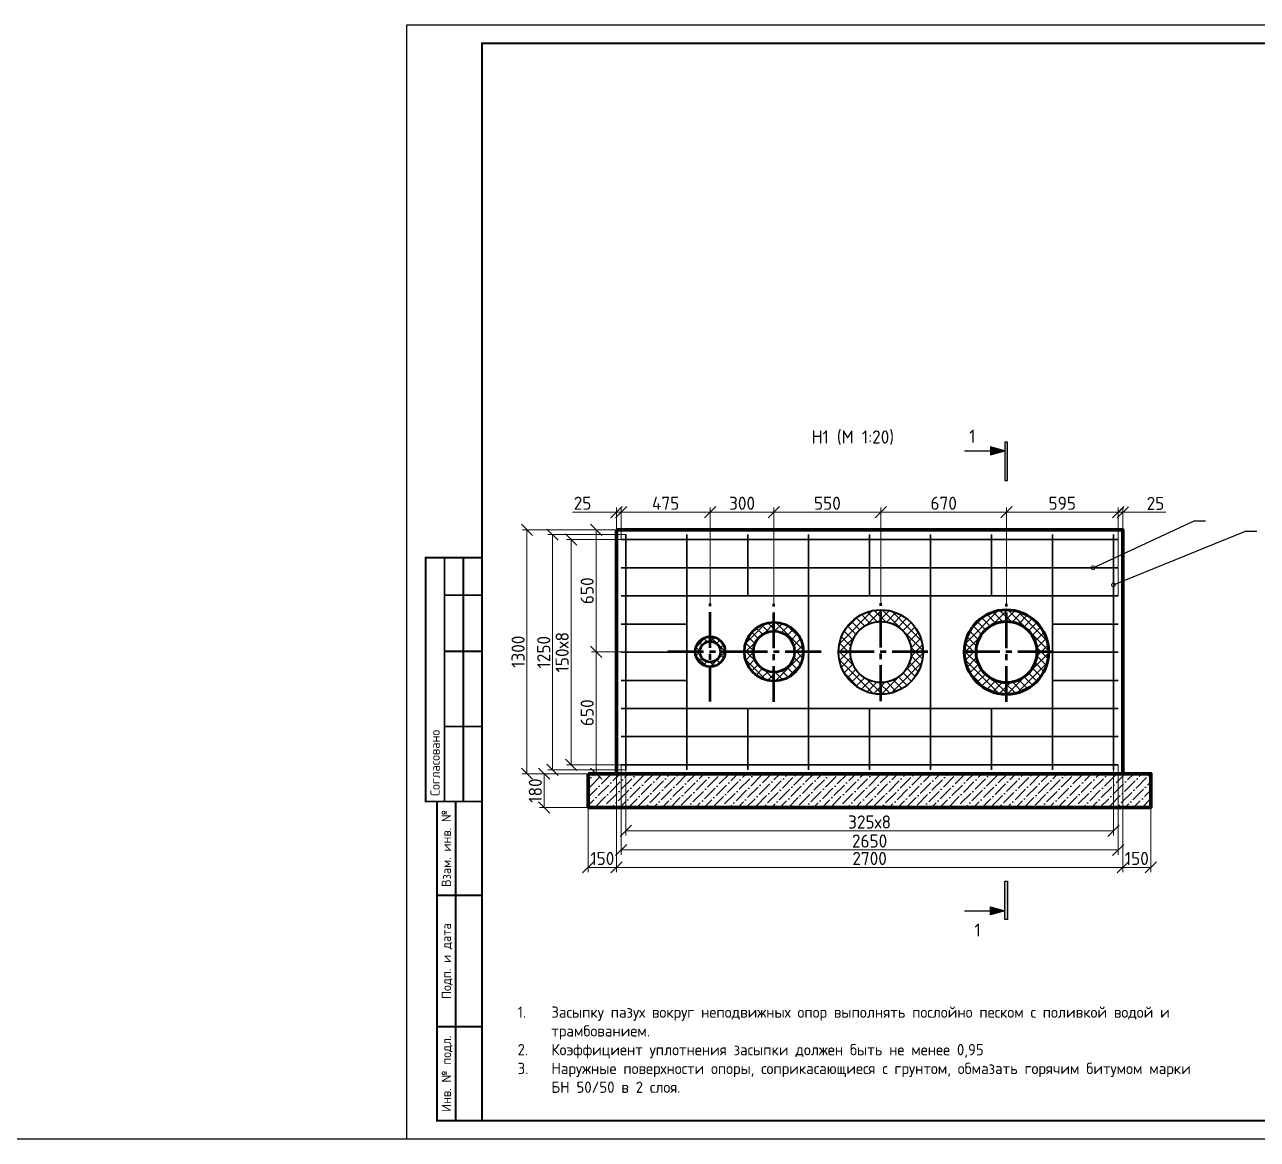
# Model space of a CAD drawing. Header units: millimetres. Extents: x 1601 to 15402, y -324 to 12625.
# Drawn here: x 9428.3 to 9756.9, y 318.2 to 615.2 of the extents above; entities that cross this region are included whole.
import ezdxf
from ezdxf import colors
from ezdxf.entities.mleader import LeaderData, LeaderLine
from ezdxf.enums import TextEntityAlignment as Align
from ezdxf.math import Vec2, Vec3

# ---------------------------------------------------------------- set-up
doc = ezdxf.new("R2010")
doc.units = ezdxf.units.MM
doc.linetypes.add('осевая2', pattern=[28.575, 19.05, -3.175, 3.175, -3.175])
for name, color, linetype, lineweight in [('2 Рамка обычные', 1, 'Continuous', 60), ('Осевая', 2, 'осевая2', 30), ('Основной', 1, 'Continuous', 60), ('Размер 3.5', 250, 'Continuous', 35), ('Размерный', 4, 'Continuous', 30), ('Размеры на чертеже', 250, 'Continuous', 25)]:
    doc.layers.add(name, color=color, linetype=linetype, lineweight=lineweight)
doc.layers.add('Штриховка', color=7, linetype='Continuous')
doc.styles.add('GOST', font='GOST Common.ttf')
doc.styles.get("Standard").update_dxf_attribs({"font": 'GOST Common.ttf'})
doc.dimstyles.new('М 1 к 20', dxfattribs={"dimtxt": 3.5, "dimasz": 3, "dimexe": 1.25, "dimexo": 0, "dimtad": 1, "dimdec": 0, "dimlfac": 20, "dimzin": 0, "dimdsep": 46, "dimtxsty": 'GOST', "dimblk": 'OBLIQUE', "dimcen": 5, "dimadec": 8, "dimazin": 0, "dimtfac": 1, "dimtdec": 0, "dimtmove": 0, "dimatfit": 3, "dimldrblk": 'NONE', "dimfxl": 1.25, "dimtolj": 1, "dimtzin": 0, "dimlwd": 20, "dimlwe": 20, "dimarcsym": 1})

# ---------------------------------------------------------------- blocks, each defined once
blk = doc.blocks.new('*U371')
blk.add_lwpolyline([(0, 0), (420, 0), (420, -297), (0, -297)], close=True)
at = {"const_width": 0.5}
blk.add_lwpolyline([(20, -5), (415, -5), (415, -292), (20, -292)], close=True, dxfattribs=at)
for points in [[(20, -207), (5, -207), (5, -142), (20, -142)], [(10, -142), (10, -207)], [(15, -142), (15, -207)], [(10, -152), (20, -152)], [(10, -167), (20, -167)], [(10, -187), (20, -187)], [(20, -292), (8, -292), (8, -207), (20, -207)], [(13, -207), (13, -292)], [(8, -232), (20, -232)], [(8, -267), (20, -267)]]:
    blk.add_lwpolyline(points, dxfattribs=at)
at = {"style": 'GOST'}
blk.add_text('Согласовано', height=2.5, rotation=90, dxfattribs=at).set_placement((7.5, -205.5), align=Align.MIDDLE_LEFT)
for s, p in [('Взам. инв. №', (10.5, -219.5)), ('Подп. и дата', (10.5, -249.5)), ('Инв. № подл.', (10.5, -279.5))]:
    blk.add_text(s, height=2.5, rotation=90, dxfattribs=at).set_placement(p, align=Align.MIDDLE_CENTER)
blk.add_attdef('РАЗРАБОТАЛ', text='', height=2.5, dxfattribs=at).set_placement((250.5, -264.22), align=Align.MIDDLE_LEFT)
blk.add_attdef('ПРОВЕРИЛ', (250.75, -270.73), '', height=2.5, dxfattribs=at)
at = {"style": 'GOST', "flags": 8}
for tag, p in [('ЛИСТ', (387.6, -271.87)), ('ЛИСТОВ', (405.3, -271.86)), ('ФОРМАТ', (380.97, -294.75))]:
    blk.add_attdef(tag, text='', height=3, dxfattribs=at).set_placement(p, align=Align.MIDDLE_CENTER)
blk.add_attdef('ИМЯ_ЧЕРТЕЖА_001', (321.53, -284.99), '', height=3, dxfattribs=at)
blk = doc.blocks.new('_Oblique')
at = {"color": 0, "linetype": 'ByBlock', "lineweight": -2}
blk.add_line((-0.5, -0.5), (0.5, 0.5), dxfattribs=at)
blk = doc.blocks.new('*D755')
at = {"color": 0, "lineweight": 20, "transparency": 16777216}
for p, q in [((9598.47, 448.16), (9579.34, 448.16)), ((9580.59, 448.16), (9580.59, 415.66)), ((9598.47, 415.66), (9579.34, 415.66))]:
    blk.add_line(p, q, dxfattribs=at)
at = {"layer": 'Defpoints', "color": 0, "transparency": 16777216}
for p in [(9598.47, 448.16), (9580.59, 415.66), (9598.47, 415.66)]:
    blk.add_point(p, dxfattribs=at)
at = {"color": 0, "lineweight": 20, "transparency": 16777216, "xscale": 3, "yscale": 3, "zscale": 3}
for p, rotation in [((9580.59, 448.16), 90), ((9580.59, 415.66), 270)]:
    blk.add_blockref('_Oblique', p, dxfattribs=dict(at, rotation=rotation))
at = {"color": 0, "transparency": 16777216, "insert": (9578.22, 431.91), "char_height": 3.5, "attachment_point": 5, "rotation": 90, "style": 'GOST'}
blk.add_mtext('\\A1;650', dxfattribs=at)
blk = doc.blocks.new('_None')
blk = doc.blocks.new('*D756')
at = {"color": 0, "lineweight": 20, "transparency": 16777216}
for p, q in [((9587.27, 480.66), (9579.34, 480.66)), ((9580.59, 448.16), (9580.59, 480.66)), ((9587.27, 448.16), (9579.34, 448.16))]:
    blk.add_line(p, q, dxfattribs=at)
at = {"layer": 'Defpoints', "color": 0, "transparency": 16777216}
for p in [(9580.59, 480.66), (9587.27, 480.66), (9587.27, 448.16)]:
    blk.add_point(p, dxfattribs=at)
at = {"color": 0, "lineweight": 20, "transparency": 16777216, "xscale": 3, "yscale": 3, "zscale": 3}
for p, rotation in [((9580.59, 480.66), 90), ((9580.59, 448.16), 270)]:
    blk.add_blockref('_Oblique', p, dxfattribs=dict(at, rotation=rotation))
at = {"color": 0, "transparency": 16777216, "insert": (9578.22, 464.41), "char_height": 3.5, "attachment_point": 5, "rotation": 90, "style": 'GOST'}
blk.add_mtext('\\A1;650', dxfattribs=at)
blk = doc.blocks.new('*D757')
at = {"color": 0, "lineweight": 20, "transparency": 16777216}
for p, q in [((9587.27, 478.03), (9572.68, 478.03)), ((9573.93, 478.03), (9573.93, 418.03)), ((9587.27, 418.03), (9572.68, 418.03))]:
    blk.add_line(p, q, dxfattribs=at)
at = {"layer": 'Defpoints', "color": 0, "transparency": 16777216}
for p in [(9587.27, 478.03), (9573.93, 418.03), (9587.27, 418.03)]:
    blk.add_point(p, dxfattribs=at)
at = {"color": 0, "lineweight": 20, "transparency": 16777216, "xscale": 3, "yscale": 3, "zscale": 3}
for p, rotation in [((9573.93, 478.03), 90), ((9573.93, 418.03), 270)]:
    blk.add_blockref('_Oblique', p, dxfattribs=dict(at, rotation=rotation))
at = {"color": 0, "transparency": 16777216, "insert": (9571.55, 448.03), "char_height": 3.5, "attachment_point": 5, "rotation": 90, "style": 'GOST'}
blk.add_mtext('\\A1;150х8', dxfattribs=at)
blk = doc.blocks.new('*D741')
at = {"color": 0, "lineweight": 20, "transparency": 16777216}
for p, q in [((9579.34, 480.66), (9560.93, 480.66)), ((9562.18, 480.66), (9562.18, 415.66)), ((9579.34, 415.66), (9560.93, 415.66))]:
    blk.add_line(p, q, dxfattribs=at)
at = {"layer": 'Defpoints', "color": 0, "transparency": 16777216}
for p in [(9579.34, 480.66), (9562.18, 415.66), (9579.34, 415.66)]:
    blk.add_point(p, dxfattribs=at)
at = {"color": 0, "lineweight": 20, "transparency": 16777216, "xscale": 3, "yscale": 3, "zscale": 3}
for p, rotation in [((9562.18, 480.66), 90), ((9562.18, 415.66), 270)]:
    blk.add_blockref('_Oblique', p, dxfattribs=dict(at, rotation=rotation))
at = {"color": 0, "transparency": 16777216, "insert": (9559.81, 448.16), "char_height": 3.5, "attachment_point": 5, "rotation": 90, "style": 'GOST'}
blk.add_mtext('\\A1;1300', dxfattribs=at)
blk = doc.blocks.new('*D758')
at = {"color": 0, "lineweight": 20, "transparency": 16777216}
for p, q in [((9578.52, 415.66), (9565.52, 415.66)), ((9566.77, 415.66), (9566.77, 406.66)), ((9578.52, 406.66), (9565.52, 406.66))]:
    blk.add_line(p, q, dxfattribs=at)
at = {"layer": 'Defpoints', "color": 0, "transparency": 16777216}
for p in [(9578.52, 415.66), (9566.77, 406.66), (9578.52, 406.66)]:
    blk.add_point(p, dxfattribs=at)
at = {"color": 0, "lineweight": 20, "transparency": 16777216, "xscale": 3, "yscale": 3, "zscale": 3}
for p, rotation in [((9566.77, 415.66), 90), ((9566.77, 406.66), 270)]:
    blk.add_blockref('_Oblique', p, dxfattribs=dict(at, rotation=rotation))
at = {"color": 0, "transparency": 16777216, "insert": (9564.4, 411.16), "char_height": 3.5, "attachment_point": 5, "rotation": 90, "style": 'GOST'}
blk.add_mtext('\\A1;180', dxfattribs=at)
blk = doc.blocks.new('*D759')
at = {"color": 0, "lineweight": 20, "transparency": 16777216}
for p, q in [((9588.52, 416.7), (9588.52, 399.16)), ((9718.52, 416.7), (9718.52, 399.16)), ((9588.52, 400.41), (9718.52, 400.41))]:
    blk.add_line(p, q, dxfattribs=at)
at = {"layer": 'Defpoints', "color": 0, "transparency": 16777216}
for p in [(9588.52, 416.7), (9718.52, 416.7), (9718.52, 400.41)]:
    blk.add_point(p, dxfattribs=at)
at = {"color": 0, "lineweight": 20, "transparency": 16777216, "xscale": 3, "yscale": 3, "zscale": 3, "rotation": 180}
blk.add_blockref('_Oblique', (9588.52, 400.41), dxfattribs=at)
at = {"color": 0, "lineweight": 20, "transparency": 16777216, "xscale": 3, "yscale": 3, "zscale": 3}
blk.add_blockref('_Oblique', (9718.52, 400.41), dxfattribs=at)
at = {"color": 0, "transparency": 16777216, "insert": (9653.52, 402.79), "char_height": 3.5, "attachment_point": 5, "style": 'GOST'}
blk.add_mtext('\\A1;325х8', dxfattribs=at)
blk = doc.blocks.new('*D742')
at = {"color": 0, "lineweight": 20, "transparency": 16777216}
for p, q in [((9587.27, 418.03), (9587.27, 394.08)), ((9719.77, 418.03), (9719.77, 394.08)), ((9587.27, 395.33), (9719.77, 395.33))]:
    blk.add_line(p, q, dxfattribs=at)
at = {"layer": 'Defpoints', "color": 0, "transparency": 16777216}
for p in [(9587.27, 418.03), (9719.77, 418.03), (9719.77, 395.33)]:
    blk.add_point(p, dxfattribs=at)
at = {"color": 0, "lineweight": 20, "transparency": 16777216, "xscale": 3, "yscale": 3, "zscale": 3, "rotation": 180}
blk.add_blockref('_Oblique', (9587.27, 395.33), dxfattribs=at)
at = {"color": 0, "lineweight": 20, "transparency": 16777216, "xscale": 3, "yscale": 3, "zscale": 3}
blk.add_blockref('_Oblique', (9719.77, 395.33), dxfattribs=at)
at = {"color": 0, "transparency": 16777216, "insert": (9653.52, 397.71), "char_height": 3.5, "attachment_point": 5, "style": 'GOST'}
blk.add_mtext('\\A1;2650', dxfattribs=at)
blk = doc.blocks.new('*D760')
at = {"color": 0, "lineweight": 20, "transparency": 16777216}
for p, q in [((9586.02, 415.66), (9586.02, 389.45)), ((9721.02, 415.66), (9721.02, 389.45)), ((9586.02, 390.7), (9721.02, 390.7))]:
    blk.add_line(p, q, dxfattribs=at)
at = {"layer": 'Defpoints', "color": 0, "transparency": 16777216}
for p in [(9586.02, 415.66), (9721.02, 415.66), (9721.02, 390.7)]:
    blk.add_point(p, dxfattribs=at)
at = {"color": 0, "lineweight": 20, "transparency": 16777216, "xscale": 3, "yscale": 3, "zscale": 3, "rotation": 180}
blk.add_blockref('_Oblique', (9586.02, 390.7), dxfattribs=at)
at = {"color": 0, "lineweight": 20, "transparency": 16777216, "xscale": 3, "yscale": 3, "zscale": 3}
blk.add_blockref('_Oblique', (9721.02, 390.7), dxfattribs=at)
at = {"color": 0, "transparency": 16777216, "insert": (9653.52, 393.07), "char_height": 3.5, "attachment_point": 5, "style": 'GOST'}
blk.add_mtext('\\A1;2700', dxfattribs=at)
blk = doc.blocks.new('*D743')
at = {"color": 0, "lineweight": 20, "transparency": 16777216}
for p, q in [((9578.52, 406.66), (9578.52, 389.45)), ((9586.02, 406.66), (9586.02, 389.45)), ((9586.02, 390.7), (9578.52, 390.7))]:
    blk.add_line(p, q, dxfattribs=at)
at = {"layer": 'Defpoints', "color": 0, "transparency": 16777216}
for p in [(9578.52, 406.66), (9586.02, 406.66), (9578.52, 390.7)]:
    blk.add_point(p, dxfattribs=at)
at = {"color": 0, "lineweight": 20, "transparency": 16777216, "xscale": 3, "yscale": 3, "zscale": 3, "rotation": 180}
blk.add_blockref('_Oblique', (9578.52, 390.7), dxfattribs=at)
at = {"color": 0, "lineweight": 20, "transparency": 16777216, "xscale": 3, "yscale": 3, "zscale": 3}
blk.add_blockref('_Oblique', (9586.02, 390.7), dxfattribs=at)
at = {"color": 0, "transparency": 16777216, "insert": (9582.27, 393.07), "char_height": 3.5, "attachment_point": 5, "style": 'GOST'}
blk.add_mtext('\\A1;150', dxfattribs=at)
blk = doc.blocks.new('*D761')
at = {"color": 0, "lineweight": 20, "transparency": 16777216}
for p, q in [((9721.02, 406.66), (9721.02, 389.45)), ((9728.52, 406.66), (9728.52, 389.45)), ((9721.02, 390.7), (9728.52, 390.7))]:
    blk.add_line(p, q, dxfattribs=at)
at = {"layer": 'Defpoints', "color": 0, "transparency": 16777216}
for p in [(9721.02, 406.66), (9728.52, 406.66), (9728.52, 390.7)]:
    blk.add_point(p, dxfattribs=at)
at = {"color": 0, "lineweight": 20, "transparency": 16777216, "xscale": 3, "yscale": 3, "zscale": 3, "rotation": 180}
blk.add_blockref('_Oblique', (9721.02, 390.7), dxfattribs=at)
at = {"color": 0, "lineweight": 20, "transparency": 16777216, "xscale": 3, "yscale": 3, "zscale": 3}
blk.add_blockref('_Oblique', (9728.52, 390.7), dxfattribs=at)
at = {"color": 0, "transparency": 16777216, "insert": (9724.77, 393.07), "char_height": 3.5, "attachment_point": 5, "style": 'GOST'}
blk.add_mtext('\\A1;150', dxfattribs=at)
blk = doc.blocks.new('*D764')
at = {"color": 0, "lineweight": 20, "transparency": 16777216}
for p, q in [((9586.02, 478.03), (9586.02, 486.59)), ((9587.27, 478.03), (9587.27, 486.59)), ((9586.02, 485.34), (9574.27, 485.34)), ((9587.27, 485.34), (9586.02, 485.34)), ((9587.27, 485.34), (9590.27, 485.34))]:
    blk.add_line(p, q, dxfattribs=at)
at = {"layer": 'Defpoints', "color": 0, "transparency": 16777216}
for p in [(9587.27, 485.34), (9586.02, 478.03), (9587.27, 478.03)]:
    blk.add_point(p, dxfattribs=at)
at = {"color": 0, "lineweight": 20, "transparency": 16777216, "xscale": 3, "yscale": 3, "zscale": 3}
blk.add_blockref('_Oblique', (9586.02, 485.34), dxfattribs=at)
at = {"color": 0, "lineweight": 20, "transparency": 16777216, "xscale": 3, "yscale": 3, "zscale": 3, "rotation": 180}
blk.add_blockref('_Oblique', (9587.27, 485.34), dxfattribs=at)
at = {"color": 0, "transparency": 16777216, "insert": (9576.99, 487.72), "char_height": 3.5, "attachment_point": 5, "style": 'GOST'}
blk.add_mtext('\\A1;25', dxfattribs=at)
blk = doc.blocks.new('*D740')
at = {"color": 0, "lineweight": 20, "transparency": 16777216}
for p, q in [((9587.27, 480.66), (9587.27, 486.59)), ((9611.02, 460.98), (9611.02, 486.59)), ((9587.27, 485.34), (9611.02, 485.34))]:
    blk.add_line(p, q, dxfattribs=at)
at = {"layer": 'Defpoints', "color": 0, "transparency": 16777216}
for p in [(9611.02, 485.34), (9587.27, 480.66), (9611.02, 460.98)]:
    blk.add_point(p, dxfattribs=at)
at = {"color": 0, "lineweight": 20, "transparency": 16777216, "xscale": 3, "yscale": 3, "zscale": 3, "rotation": 180}
blk.add_blockref('_Oblique', (9587.27, 485.34), dxfattribs=at)
at = {"color": 0, "lineweight": 20, "transparency": 16777216, "xscale": 3, "yscale": 3, "zscale": 3}
blk.add_blockref('_Oblique', (9611.02, 485.34), dxfattribs=at)
at = {"color": 0, "transparency": 16777216, "insert": (9599.14, 487.72), "char_height": 3.5, "attachment_point": 5, "style": 'GOST'}
blk.add_mtext('\\A1;475', dxfattribs=at)
blk = doc.blocks.new('*D765')
at = {"color": 0, "lineweight": 20, "transparency": 16777216}
for p, q in [((9611.02, 480.66), (9611.02, 486.59)), ((9628.02, 460.89), (9628.02, 486.59)), ((9611.02, 485.34), (9628.02, 485.34))]:
    blk.add_line(p, q, dxfattribs=at)
at = {"layer": 'Defpoints', "color": 0, "transparency": 16777216}
for p in [(9628.02, 485.34), (9611.02, 480.66), (9628.02, 460.89)]:
    blk.add_point(p, dxfattribs=at)
at = {"color": 0, "lineweight": 20, "transparency": 16777216, "xscale": 3, "yscale": 3, "zscale": 3, "rotation": 180}
blk.add_blockref('_Oblique', (9611.02, 485.34), dxfattribs=at)
at = {"color": 0, "lineweight": 20, "transparency": 16777216, "xscale": 3, "yscale": 3, "zscale": 3}
blk.add_blockref('_Oblique', (9628.02, 485.34), dxfattribs=at)
at = {"color": 0, "transparency": 16777216, "insert": (9619.52, 487.72), "char_height": 3.5, "attachment_point": 5, "style": 'GOST'}
blk.add_mtext('\\A1;300', dxfattribs=at)
blk = doc.blocks.new('*D766')
at = {"color": 0, "lineweight": 20, "transparency": 16777216}
for p, q in [((9628.02, 460.89), (9628.02, 486.59)), ((9656.52, 461.13), (9656.52, 486.59)), ((9628.02, 485.34), (9656.52, 485.34))]:
    blk.add_line(p, q, dxfattribs=at)
at = {"layer": 'Defpoints', "color": 0, "transparency": 16777216}
for p in [(9656.52, 485.34), (9628.02, 460.89), (9656.52, 461.13)]:
    blk.add_point(p, dxfattribs=at)
at = {"color": 0, "lineweight": 20, "transparency": 16777216, "xscale": 3, "yscale": 3, "zscale": 3, "rotation": 180}
blk.add_blockref('_Oblique', (9628.02, 485.34), dxfattribs=at)
at = {"color": 0, "lineweight": 20, "transparency": 16777216, "xscale": 3, "yscale": 3, "zscale": 3}
blk.add_blockref('_Oblique', (9656.52, 485.34), dxfattribs=at)
at = {"color": 0, "transparency": 16777216, "insert": (9642.27, 487.72), "char_height": 3.5, "attachment_point": 5, "style": 'GOST'}
blk.add_mtext('\\A1;550', dxfattribs=at)
blk = doc.blocks.new('*D767')
at = {"color": 0, "lineweight": 20, "transparency": 16777216}
for p, q in [((9656.52, 461.13), (9656.52, 486.59)), ((9690.02, 460.89), (9690.02, 486.59)), ((9656.52, 485.34), (9690.02, 485.34))]:
    blk.add_line(p, q, dxfattribs=at)
at = {"layer": 'Defpoints', "color": 0, "transparency": 16777216}
for p in [(9690.02, 485.34), (9656.52, 461.13), (9690.02, 460.89)]:
    blk.add_point(p, dxfattribs=at)
at = {"color": 0, "lineweight": 20, "transparency": 16777216, "xscale": 3, "yscale": 3, "zscale": 3, "rotation": 180}
blk.add_blockref('_Oblique', (9656.52, 485.34), dxfattribs=at)
at = {"color": 0, "lineweight": 20, "transparency": 16777216, "xscale": 3, "yscale": 3, "zscale": 3}
blk.add_blockref('_Oblique', (9690.02, 485.34), dxfattribs=at)
at = {"color": 0, "transparency": 16777216, "insert": (9673.27, 487.72), "char_height": 3.5, "attachment_point": 5, "style": 'GOST'}
blk.add_mtext('\\A1;670', dxfattribs=at)
blk = doc.blocks.new('*D768')
at = {"color": 0, "lineweight": 20, "transparency": 16777216}
for p, q in [((9690.02, 460.89), (9690.02, 486.59)), ((9719.77, 463.03), (9719.77, 486.59)), ((9690.02, 485.34), (9719.77, 485.34))]:
    blk.add_line(p, q, dxfattribs=at)
at = {"layer": 'Defpoints', "color": 0, "transparency": 16777216}
for p in [(9719.77, 485.34), (9690.02, 460.89), (9719.77, 463.03)]:
    blk.add_point(p, dxfattribs=at)
at = {"color": 0, "lineweight": 20, "transparency": 16777216, "xscale": 3, "yscale": 3, "zscale": 3, "rotation": 180}
blk.add_blockref('_Oblique', (9690.02, 485.34), dxfattribs=at)
at = {"color": 0, "lineweight": 20, "transparency": 16777216, "xscale": 3, "yscale": 3, "zscale": 3}
blk.add_blockref('_Oblique', (9719.77, 485.34), dxfattribs=at)
at = {"color": 0, "transparency": 16777216, "insert": (9704.89, 487.72), "char_height": 3.5, "attachment_point": 5, "style": 'GOST'}
blk.add_mtext('\\A1;595', dxfattribs=at)
blk = doc.blocks.new('*D745')
at = {"color": 0, "lineweight": 20, "transparency": 16777216}
for p, q in [((9719.77, 476.71), (9719.77, 486.55)), ((9721.02, 476.71), (9721.02, 486.55)), ((9719.77, 485.3), (9716.77, 485.3)), ((9719.77, 485.3), (9721.02, 485.3)), ((9721.02, 485.3), (9732.47, 485.3))]:
    blk.add_line(p, q, dxfattribs=at)
at = {"layer": 'Defpoints', "color": 0, "transparency": 16777216}
for p in [(9721.02, 485.3), (9719.77, 476.71), (9721.02, 476.71)]:
    blk.add_point(p, dxfattribs=at)
at = {"color": 0, "lineweight": 20, "transparency": 16777216, "xscale": 3, "yscale": 3, "zscale": 3}
blk.add_blockref('_Oblique', (9719.77, 485.3), dxfattribs=at)
at = {"color": 0, "lineweight": 20, "transparency": 16777216, "xscale": 3, "yscale": 3, "zscale": 3, "rotation": 180}
blk.add_blockref('_Oblique', (9721.02, 485.3), dxfattribs=at)
at = {"color": 0, "transparency": 16777216, "insert": (9729.74, 487.67), "char_height": 3.5, "attachment_point": 5, "style": 'GOST'}
blk.add_mtext('\\A1;25', dxfattribs=at)
blk = doc.blocks.new('направление')
at = {"layer": 'Размеры на чертеже'}
h = blk.add_hatch(color=256, dxfattribs=at)
h.dxf.hatch_style = 1
h.paths.add_polyline_path([(0, 0), (-3.75, 1.04), (-3.75, -1.03)])
blk.add_line((-10.5, 0), (-2.5, 0), dxfattribs=at)
blk.add_lwpolyline([(0, 0), (-3.75, 1.04), (-3.75, -1.03)], close=True, dxfattribs=at)
blk = doc.blocks.new('*U141')
at = {"layer": 'Штриховка', "true_color": 0x000000}
h = blk.add_hatch(color=18, dxfattribs=at)
h.dxf.hatch_style = 1
h.paths.add_polyline_path([(-2.467, 0.023), (-2.467, 0.002), (-2.135, 0.002), (-2.135, 0.023)])
h = blk.add_hatch(color=18, dxfattribs=at)
h.dxf.hatch_style = 1
h.paths.add_polyline_path([(1.346, 0.023), (1.346, 0.001), (1.677, 0.001), (1.677, 0.023)])
at = {"layer": 'Штриховка', "color": 18, "true_color": 0x000000}
for points in [[(-2.135, 0.002), (-2.135, 0.023), (-2.467, 0.023), (-2.467, 0.002)], [(1.346, 0.001), (1.346, 0.023), (1.677, 0.023), (1.677, 0.001)]]:
    blk.add_lwpolyline(points, close=True, dxfattribs=at)
at = {"layer": 'Размеры на чертеже', "yscale": 0.03333333333333333, "zscale": 0.03333333333333333}
for p, xscale, rotation in [((-2.393, 0), 0.03333333333333333, 89.99999999993935), ((1.603, 0), -0.03333333333333333, 270.0000000000607)]:
    blk.add_blockref('направление', p, dxfattribs=dict(at, xscale=xscale, rotation=rotation))
blk = doc.blocks.new('*D769')
at = {"color": 0, "lineweight": 20, "transparency": 16777216}
for p, q in [((9588.52, 479.35), (9567.76, 479.35)), ((9569.01, 479.35), (9569.01, 416.7)), ((9588.52, 416.7), (9567.76, 416.7))]:
    blk.add_line(p, q, dxfattribs=at)
at = {"layer": 'Defpoints', "color": 0, "transparency": 16777216}
for p in [(9588.52, 479.35), (9569.01, 416.7), (9588.52, 416.7)]:
    blk.add_point(p, dxfattribs=at)
at = {"color": 0, "lineweight": 20, "transparency": 16777216, "xscale": 3, "yscale": 3, "zscale": 3}
for p, rotation in [((9569.01, 479.35), 90), ((9569.01, 416.7), 270)]:
    blk.add_blockref('_Oblique', p, dxfattribs=dict(at, rotation=rotation))
at = {"color": 0, "transparency": 16777216, "insert": (9566.64, 448.03), "char_height": 3.5, "attachment_point": 5, "rotation": 90, "style": 'GOST'}
blk.add_mtext('\\A1;1250', dxfattribs=at)
blk = doc.blocks.new('_DotSmall')
at = {"color": 0, "linetype": 'ByBlock', "const_width": 0.5}
blk.add_lwpolyline([(-0.0625, 0, 1), (0.0625, 0, 1)], format="xyb", close=True, dxfattribs=at)

msp = doc.modelspace()

# ---------------------------------------------------------------- hatches: boundary and pattern name
h = msp.add_hatch()
h.set_pattern_fill('ANSI36', scale=0.5)
h.set_pattern_definition([(45, (8020.2748, -661.6224), (0.841899, 3.086963), [3.96875, -0.79375, 0, -0.79375])])
h.paths.add_polyline_path([(9728.5187, 406.6633), (9728.5187, 415.6633), (9578.5187, 415.6633), (9578.5187, 406.6633)])
at = {"layer": 'Размерный', "lineweight": 25, "ltscale": 0.5}
h = msp.add_hatch(dxfattribs=at)
h.set_pattern_fill('ANSI37', scale=0.5)
h.set_pattern_definition([(45, (9187.5809, 380.7763), (-1.122532, 1.122532), []), (135, (9187.5809, 380.7763), (-1.122532, -1.122532), [])])
edge = h.paths.add_edge_path()
edge.add_arc((9656.5187, 448.077), 11.25, 0, 360)
edge = h.paths.add_edge_path(flags=17)
edge.add_arc((9656.5187, 448.077), 8.125, 0, 360)
h = msp.add_hatch(dxfattribs=at)
h.set_pattern_fill('ANSI37', scale=0.5)
h.set_pattern_definition([(45, (9221.0809, 380.7763), (-1.122532, 1.122532), []), (135, (9221.0809, 380.7763), (-1.122532, -1.122532), [])])
edge = h.paths.add_edge_path()
edge.add_arc((9690.0187, 448.077), 11.25, 0, 360)
edge = h.paths.add_edge_path(flags=17)
edge.add_arc((9690.0187, 448.077), 8.125, 0, 360)
h = msp.add_hatch(dxfattribs=at)
h.set_pattern_fill('ANSI37', scale=0.5)
h.set_pattern_definition([(45, (9259.0874, 380.8626), (-1.122532, 1.122532), []), (135, (9259.0874, 380.8626), (-1.122532, -1.122532), [])])
edge = h.paths.add_edge_path()
edge.add_arc((9628.0505, 448.1633), 7.8751, 0, 360)
edge = h.paths.add_edge_path(flags=16)
edge.add_arc((9628.0505, 448.1633), 5.4748, 0, 360)
h = msp.add_hatch(dxfattribs=at)
h.set_pattern_fill('ANSI37', scale=0.5)
h.set_pattern_definition([(45, (9276.0557, 380.8626), (-1.122532, 1.122532), []), (135, (9276.0557, 380.8626), (-1.122532, -1.122532), [])])
edge = h.paths.add_edge_path()
edge.add_arc((9611.0187, 448.1633), 4, 0, 360)
edge = h.paths.add_edge_path(flags=16)
edge.add_arc((9611.0187, 448.1633), 2.75, 0, 360)

# ---------------------------------------------------------------- linework, layer by layer
at = {"lineweight": 30}
for p, q in [((9587.2666, 478.0271), (9719.7708, 478.0271)), ((9587.2666, 478.0271), (9588.5166, 478.0271)), ((9588.5166, 478.0271), (9588.5166, 479.3496)), ((9588.5166, 478.0271), (9588.5166, 418.0271)), ((9604.7708, 479.3496), (9604.7708, 416.7047)), ((9621.0208, 479.3496), (9621.0208, 463.0271)), ((9637.2708, 479.3496), (9637.2708, 416.7047)), ((9653.5208, 479.3496), (9653.5208, 463.0271)), ((9669.7708, 479.3496), (9669.7708, 416.7047)), ((9686.0208, 479.3496), (9686.0208, 463.0271)), ((9702.2708, 479.3496), (9702.2708, 416.7047)), ((9718.5208, 478.0271), (9718.5208, 479.3496)), ((9718.5208, 470.5271), (9718.5208, 478.0271)), ((9587.2666, 470.5271), (9719.7708, 470.5271)), ((9718.5208, 463.0271), (9718.5208, 470.5271)), ((9587.2666, 463.0271), (9719.7708, 463.0271)), ((9718.5208, 455.5271), (9718.5208, 463.0271)), ((9587.2666, 455.5271), (9604.7708, 455.5271)), ((9702.2708, 455.5271), (9719.7708, 455.5271)), ((9718.5208, 448.0271), (9718.5208, 455.5271)), ((9587.2666, 448.0271), (9604.7708, 448.0271)), ((9702.2708, 448.0271), (9719.7708, 448.0271)), ((9718.5208, 440.5271), (9718.5208, 448.0271)), ((9587.2666, 440.5271), (9604.7708, 440.5271)), ((9702.2708, 440.5271), (9719.7708, 440.5271)), ((9718.5208, 433.0271), (9718.5208, 440.5271)), ((9587.2666, 433.0271), (9719.7708, 433.0271)), ((9621.0208, 433.0271), (9621.0208, 416.7047)), ((9653.5208, 433.0271), (9653.5208, 416.7047)), ((9686.0208, 433.0271), (9686.0208, 416.7047)), ((9718.5208, 425.5271), (9718.5208, 433.0271)), ((9587.2666, 425.5271), (9719.7708, 425.5271)), ((9718.5208, 418.0271), (9718.5208, 425.5271)), ((9587.2666, 418.0271), (9588.5166, 418.0271)), ((9587.2666, 418.0271), (9719.7708, 418.0271)), ((9588.5166, 418.0271), (9588.5166, 416.7047)), ((9718.5208, 418.0271), (9718.5208, 416.7047))]:
    msp.add_line(p, q, dxfattribs=at)
for p, q in [((9719.7708, 478.0271), (9718.5208, 478.0271)), ((9719.7708, 418.0271), (9718.5208, 418.0271)), ((15402.2532, 318.2356), (5591.2496, 318.2356))]:
    msp.add_line(p, q)
at = {"lineweight": 90}
for points in [[(9586.0187, 480.6633), (9721.0187, 480.6633), (9721.0187, 415.6633), (9586.0187, 415.6633)], [(9578.5187, 415.6633), (9728.5187, 415.6633), (9728.5187, 406.6633), (9578.5187, 406.6633)]]:
    msp.add_lwpolyline(points, close=True, dxfattribs=at)
for points in [[(9637.2708, 463.0271), (9604.7708, 463.0271), (9604.7708, 433.0271), (9637.2708, 433.0271)], [(9669.7708, 463.0271), (9637.2708, 463.0271), (9637.2708, 433.0271), (9669.7708, 433.0271)], [(9669.7708, 463.0271), (9702.2708, 463.0271), (9702.2708, 433.0271), (9669.7708, 433.0271)]]:
    msp.add_lwpolyline(points, close=True)
at = {"color": 5, "lineweight": 35}
for centre, radius in [((9656.5187, 448.077), 11.25), ((9656.5187, 448.077), 11.25), ((9690.0187, 448.077), 11.25), ((9656.5187, 448.077), 8.125)]:
    msp.add_circle(centre, radius, dxfattribs=at)
at = {"color": 4, "lineweight": 50}
for radius in [7.875, 5.475]:
    msp.add_circle((9628.012, 448.1633), radius, dxfattribs=at)
at = {"color": 6, "lineweight": 50}
for radius in [4, 2.75]:
    msp.add_circle((9611.0187, 448.1633), radius, dxfattribs=at)
at = {"layer": '2 Рамка обычные'}
for radius in [11.25, 8.125]:
    msp.add_circle((9690.0187, 448.077), radius, dxfattribs=at)
at = {"layer": 'Осевая', "lineweight": 50, "ltscale": 0.5}
for p, q in [((9611.0187, 434.8714), (9611.0187, 460.9764)), ((9628.0187, 434.7851), (9628.0187, 460.89)), ((9656.5187, 435.0245), (9656.5187, 461.1295)), ((9690.0187, 434.7851), (9690.0187, 460.89)), ((9623.5643, 448.1633), (9598.4731, 448.1633)), ((9640.5643, 448.1633), (9615.4731, 448.1633)), ((9669.0643, 448.1633), (9643.9731, 448.1633)), ((9702.5643, 448.1633), (9677.4731, 448.1633))]:
    msp.add_line(p, q, dxfattribs=at)

# ---------------------------------------------------------------- block references
msp.add_blockref('*U371', (9530.1803, 615.2356))
at = {"layer": 'Размер 3.5', "xscale": -30.67897270662349, "yscale": 30.67897270662349, "zscale": 30.67897270662349, "rotation": 270}
msp.add_blockref('*U141', (9689.5541, 452.5232), dxfattribs=at)

# ---------------------------------------------------------------- texts
at = {"insert": (9556.6739, 353.6258), "char_height": 3, "attachment_point": 1}
msp.add_mtext_dynamic_manual_height_columns('\\pi-9,l12,t12;1.^IЗасыпку пазух вокруг неподвижных опор выполнять послойно песком с поливкой водой и трамбованием.\\P2.^IКоэффициент уплотнения засыпки должен быть не менее 0,95\\P3.^IНаружные поверхности опоры, соприкасающиеся с грунтом, обмазать горячим битумом марки БН 50/50 в 2 слоя.', width=183.90826, gutter_width=12.5, heights=[0], dxfattribs=at)

# ---------------------------------------------------------------- dimensions: what is measured, and where the dimension line sits
dim = msp.add_linear_dim(base=(9587.2666, 485.343), p1=(9586.0187, 478.0271), p2=(9587.2666, 478.0271), dimstyle='М 1 к 20')
dim.commit()
dim.dimension.update_dxf_attribs({"geometry": '*D764', "text_midpoint": (9576.9942, 485.343), "dimtype": 160})
for base, p1, p2, picture, middle in [((9611.0187, 485.343), (9587.2666, 480.6633), (9611.0187, 460.9764), '*D740', (9599.1427, 487.718)), ((9690.0187, 485.343), (9656.5187, 461.1295), (9690.0187, 460.89), '*D767', (9673.2687, 487.718)), ((9719.7708, 485.343), (9690.0187, 460.89), (9719.7708, 463.0271), '*D768', (9704.8948, 487.718)), ((9721.0187, 485.2997), (9719.7687, 476.7134), (9721.0187, 476.7134), '*D745', (9729.7437, 487.6747)), ((9719.7708, 395.3314), (9587.2666, 418.0271), (9719.7708, 418.0271), '*D742', (9653.5187, 397.7064)), ((9721.0187, 390.6981), (9586.0187, 415.6633), (9721.0187, 415.6633), '*D760', (9653.5187, 393.0731)), ((9578.5187, 390.6981), (9586.0187, 406.6633), (9578.5187, 406.6633), '*D743', (9582.2687, 393.0731)), ((9728.5187, 390.6981), (9721.0187, 406.6633), (9728.5187, 406.6633), '*D761', (9724.7687, 393.0731))]:
    dim = msp.add_linear_dim(base=base, p1=p1, p2=p2, dimstyle='М 1 к 20')
    dim.commit()
    dim.dimension.update_dxf_attribs({"geometry": picture, "text_midpoint": middle})
for base, p1, p2, text, picture, middle in [((9628.0187, 485.343), (9611.0187, 480.6633), (9628.0187, 460.89), '300', '*D765', (9619.5187, 487.718)), ((9656.5187, 485.343), (9628.0187, 460.89), (9656.5187, 461.1295), '550', '*D766', (9642.2687, 487.718)), ((9718.5208, 400.4145), (9588.5166, 416.7047), (9718.5208, 416.7047), '325х8', '*D759', (9653.5187, 402.7895))]:
    dim = msp.add_linear_dim(base=base, p1=p1, p2=p2, text=text, dimstyle='М 1 к 20')
    dim.commit()
    dim.dimension.update_dxf_attribs({"geometry": picture, "text_midpoint": middle})
for base, p1, p2, picture, middle in [((9562.1808, 415.6633), (9579.3449, 480.6633), (9579.3449, 415.6633), '*D741', (9559.8058, 448.1633)), ((9580.5949, 480.6633), (9587.2666, 448.1633), (9587.2666, 480.6633), '*D756', (9578.2199, 464.4133)), ((9580.5949, 415.6633), (9598.4731, 448.1633), (9598.4731, 415.6633), '*D755', (9578.2199, 431.9133)), ((9566.7715, 406.6633), (9578.5187, 415.6633), (9578.5187, 406.6633), '*D758', (9564.3965, 411.1633))]:
    dim = msp.add_linear_dim(base=base, p1=p1, p2=p2, angle=90, dimstyle='М 1 к 20')
    dim.commit()
    dim.dimension.update_dxf_attribs({"geometry": picture, "text_midpoint": middle})
for base, p1, p2, text, picture, middle in [((9569.0147, 416.7047), (9588.5166, 479.3496), (9588.5166, 416.7047), '1250', '*D769', (9566.6397, 448.0271)), ((9573.9272, 418.0271), (9587.2666, 478.0271), (9587.2666, 418.0271), '150х8', '*D757', (9571.5522, 448.0271))]:
    dim = msp.add_linear_dim(base=base, p1=p1, p2=p2, angle=90, text=text, dimstyle='М 1 к 20')
    dim.commit()
    dim.dimension.update_dxf_attribs({"geometry": picture, "text_midpoint": middle})

# ---------------------------------------------------------------- leaders
at = {"layer": 'Размеры на чертеже'}
ml = msp.add_multileader_mtext('Standard', dxfattribs=at)
ml.set_content('', color=256, style='GOST')
ml.set_leader_properties()
ml.set_arrow_properties(name='DOTSMALL')
ml.build(insert=Vec2(0, 0))
ml.multileader.update_dxf_attribs({"text_left_attachment_type": 5, "text_right_attachment_type": 5, "dogleg_length": 1, "arrow_head_size": 2})
ctx = ml.context
ctx.base_point, ctx.char_height, ctx.arrow_head_size, ctx.plane_origin = Vec3(9741.048, 483.0539), 3.5, 2, Vec3(9778.7484, 515.056)
ctx.left_attachment, ctx.right_attachment = 5, 5
notes = []
notes.append((ctx, [(0, (1, 1, 0), (9740.048, 483.0539), (1, 0), 1, [(0, [(9713.1026, 470.5271)], 0, [])])]))
ctx.mtext.insert, ctx.mtext.flow_direction = Vec3(9743.048, 487.2539), 5
ml = msp.add_multileader_mtext('Standard', dxfattribs=at)
ml.set_content('', color=256, style='GOST')
ml.set_leader_properties()
ml.set_arrow_properties(name='DOTSMALL')
ml.build(insert=Vec2(0, 0))
ml.multileader.update_dxf_attribs({"text_left_attachment_type": 5, "text_right_attachment_type": 5, "dogleg_length": 1, "arrow_head_size": 2})
ctx = ml.context
ctx.base_point, ctx.char_height, ctx.arrow_head_size, ctx.plane_origin = Vec3(9754.7598, 480.2411), 3.5, 2, Vec3(9784.1667, 510.4779)
ctx.left_attachment, ctx.right_attachment = 5, 5
notes.append((ctx, [(0, (1, 1, 0), (9753.7598, 480.2411), (1, 0), 1, [(0, [(9718.5208, 465.9491)], 0, [])])]))
ctx.mtext.insert, ctx.mtext.flow_direction = Vec3(9756.7598, 484.4411), 5
for ctx, leaders in notes:
    for number, flags, end, landing, length, lines in leaders:
        leader = LeaderData()
        leader.index, (leader.has_last_leader_line, leader.has_dogleg_vector, leader.attachment_direction) = number, flags
        leader.last_leader_point, leader.dogleg_vector, leader.dogleg_length = Vec3(end), Vec3(landing), length
        for number, points, colour, breaks in lines:
            line = LeaderLine()
            line.index, line.vertices, line.color, line.breaks = number, Vec3.list(points), colors.encode_raw_color(colour), breaks
            leader.lines.append(line)
        ctx.leaders.append(leader)

# ---------------------------------------------------------------- next in the draw order: texts
at = {"layer": 'Основной', "char_height": 3.5, "attachment_point": 1, "style": 'GOST', "bg_fill": 3, "box_fill_scale": 1.5, "bg_fill_color": 256, "bg_fill_transparency": 0}
for s, width, insert in [('{\\C256;\\c0;Н1 (М 1:20)}', 24.525192, (9638.0453, 507.1194)), ('{\\C256;\\c0;1}', 2.554097, (9680.0883, 507.3292)), ('{\\C256;\\c0;1}', 2.554097, (9681.4741, 375.7512))]:
    msp.add_mtext_dynamic_manual_height_columns(s, width=width, gutter_width=1, heights=[0], dxfattribs=dict(at, insert=insert))

doc.saveas('drawing.dxf')
